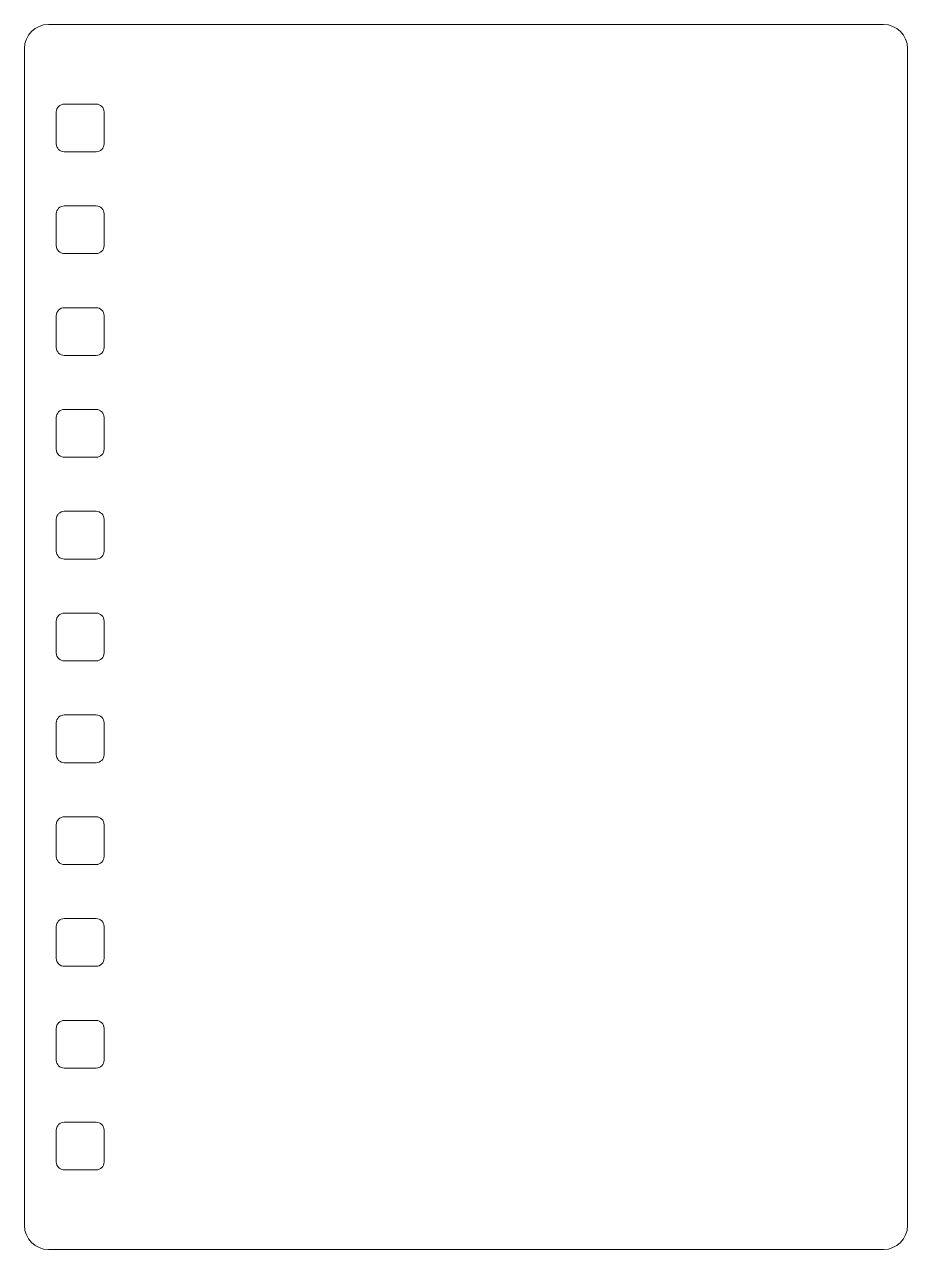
# Model space of a CAD drawing. Header units: millimetres. Extents: x 0 to 111, y 0 to 154.
import ezdxf

# ---------------------------------------------------------------- set-up
doc = ezdxf.new("R2010")
doc.units = ezdxf.units.MM

msp = doc.modelspace()

# ---------------------------------------------------------------- linework, layer by layer
at = {"color": 7, "linetype": 'Continuous', "lineweight": 15}
for p, q in [((108, 154), (3, 154)), ((0, 151), (0, 3)), ((111, 3), (111, 151)), ((9, 144), (5, 144)), ((4, 143), (4, 139)), ((10, 139), (10, 143)), ((5, 138), (9, 138)), ((9, 131.2), (5, 131.2)), ((4, 130.2), (4, 126.2)), ((10, 126.2), (10, 130.2)), ((5, 125.2), (9, 125.2)), ((4, 117.4), (4, 113.4)), ((9, 118.4), (5, 118.4)), ((10, 113.4), (10, 117.4)), ((5, 112.4), (9, 112.4)), ((9, 105.6), (5, 105.6)), ((4, 104.6), (4, 100.6)), ((10, 100.6), (10, 104.6)), ((5, 99.6), (9, 99.6)), ((9, 92.8), (5, 92.8)), ((4, 91.8), (4, 87.8)), ((10, 87.8), (10, 91.8)), ((5, 86.8), (9, 86.8)), ((4, 79), (4, 75)), ((9, 80), (5, 80)), ((10, 75), (10, 79)), ((5, 74), (9, 74)), ((9, 67.2), (5, 67.2)), ((4, 66.2), (4, 62.2)), ((10, 62.2), (10, 66.2)), ((5, 61.2), (9, 61.2)), ((9, 54.4), (5, 54.4)), ((4, 53.4), (4, 49.4)), ((10, 49.4), (10, 53.4)), ((5, 48.4), (9, 48.4)), ((9, 41.6), (5, 41.6)), ((4, 40.6), (4, 36.6)), ((10, 36.6), (10, 40.6)), ((5, 35.6), (9, 35.6)), ((4, 27.8), (4, 23.8)), ((9, 28.8), (5, 28.8)), ((10, 23.8), (10, 27.8)), ((5, 22.8), (9, 22.8)), ((9, 16), (5, 16)), ((4, 15), (4, 11)), ((10, 11), (10, 15)), ((5, 10), (9, 10)), ((3, 0), (108, 0))]:
    msp.add_line(p, q, dxfattribs=at)
for centre, radius, start, end in [((3, 151), 3, 90, 180), ((108, 151), 3, 0, 90), ((5, 143), 1, 90, 180), ((9, 143), 1, 0, 90), ((5, 139), 1, 180, 270), ((9, 139), 1, 270, 0), ((5, 130.2), 1, 90, 180), ((9, 130.2), 1, 0, 90), ((5, 126.2), 1, 180, 270), ((9, 126.2), 1, 270, 0), ((5, 117.4), 1, 90, 180), ((9, 117.4), 1, 0, 90), ((5, 113.4), 1, 180, 270), ((9, 113.4), 1, 270, 0), ((5, 104.6), 1, 90, 180), ((9, 104.6), 1, 0, 90), ((5, 100.6), 1, 180, 270), ((9, 100.6), 1, 270, 0), ((5, 91.8), 1, 90, 180), ((9, 91.8), 1, 0, 90), ((5, 87.8), 1, 180, 270), ((9, 87.8), 1, 270, 0), ((5, 79), 1, 90, 180), ((9, 79), 1, 0, 90), ((5, 75), 1, 180, 270), ((9, 75), 1, 270, 0), ((5, 66.2), 1, 90, 180), ((9, 66.2), 1, 0, 90), ((5, 62.2), 1, 180, 270), ((9, 62.2), 1, 270, 0), ((5, 53.4), 1, 90, 180), ((9, 53.4), 1, 0, 90), ((5, 49.4), 1, 180, 270), ((9, 49.4), 1, 270, 0), ((5, 40.6), 1, 90, 180), ((9, 40.6), 1, 0, 90), ((5, 36.6), 1, 180, 270), ((9, 36.6), 1, 270, 0), ((5, 27.8), 1, 90, 180), ((9, 27.8), 1, 0, 90), ((5, 23.8), 1, 180, 270), ((9, 23.8), 1, 270, 0), ((5, 15), 1, 90, 180), ((9, 15), 1, 0, 90), ((5, 11), 1, 180, 270), ((9, 11), 1, 270, 0), ((3, 3), 3, 180, 270), ((108, 3), 3, 270, 0)]:
    msp.add_arc(centre, radius, start, end, dxfattribs=at)

doc.saveas('drawing.dxf')
